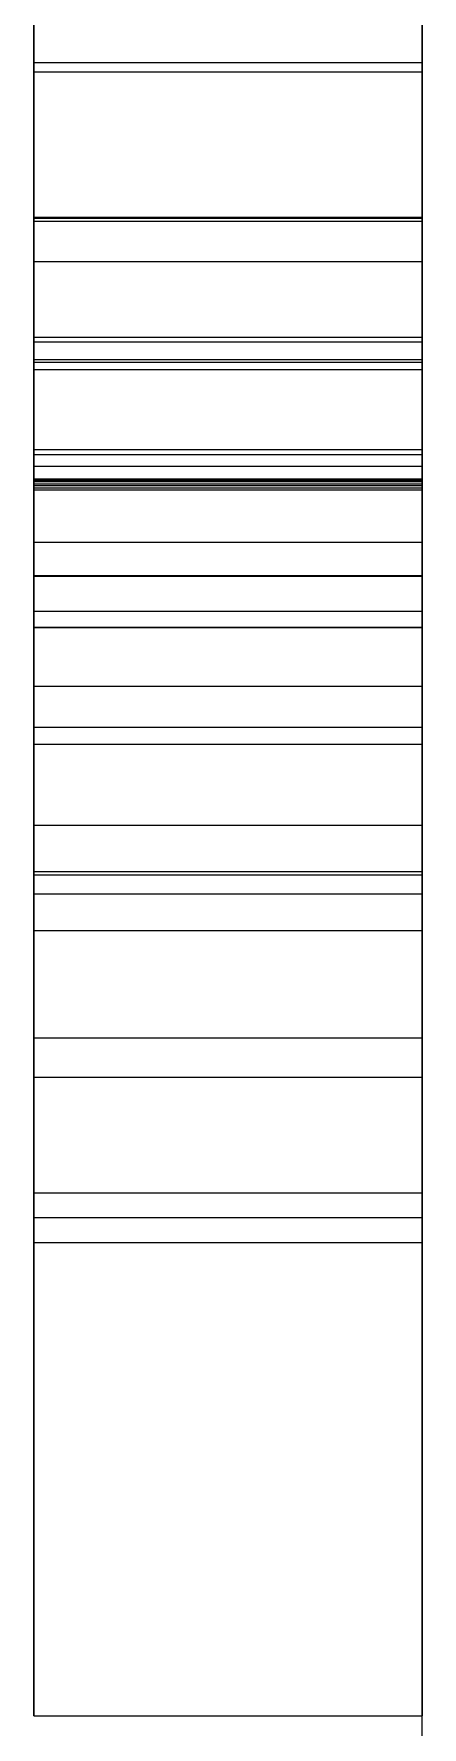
# Paper-space layout 'Sheet2' of a CAD drawing. Header units: inches. Extents: x 0 to 16.3, y 0 to 11.5.
# Drawn here: x 14.2513 to 14.2763, y 5.3266 to 5.4355 of the extents above; entities that cross this region are included whole.
import ezdxf

# ---------------------------------------------------------------- set-up
doc = ezdxf.new("R2010")
doc.units = ezdxf.units.IN
doc.header["$MEASUREMENT"] = 0

psp = doc.layouts.new('Sheet2')

# ---------------------------------------------------------------- linework, layer by layer
at = {"color": 7, "linetype": 'Continuous', "lineweight": 25}
for p, q in [((14.276338, 3.86349), (14.276338, 6.97594)), ((14.251338, 5.36094), (14.251338, 5.489145)), ((14.251338, 5.36094), (14.251338, 5.489145)), ((14.251338, 5.489145), (14.251338, 5.414376)), ((14.251338, 5.36094), (14.251338, 5.489145)), ((14.276338, 5.36094), (14.276338, 5.489145)), ((14.276338, 5.36094), (14.276338, 5.489145)), ((14.276338, 5.489145), (14.276338, 5.414376)), ((14.276338, 5.36094), (14.276338, 5.489145)), ((14.251338, 5.36094), (14.251338, 5.463504)), ((14.251338, 5.463504), (14.251338, 5.36094)), ((14.276338, 5.36094), (14.276338, 5.463504)), ((14.276338, 5.463504), (14.276338, 5.36094)), ((14.251338, 5.452286), (14.251338, 5.36094)), ((14.251338, 5.36094), (14.251338, 5.452286)), ((14.251338, 5.414376), (14.251338, 5.452286)), ((14.251338, 5.452286), (14.251338, 5.408742)), ((14.251338, 5.368377), (14.251338, 5.452286)), ((14.251338, 5.452286), (14.251338, 5.393517)), ((14.251338, 5.452286), (14.251338, 5.327286)), ((14.251338, 5.393517), (14.251338, 5.452286)), ((14.251338, 5.414551), (14.251338, 5.452286)), ((14.251338, 5.452286), (14.251338, 5.408441)), ((14.251338, 5.40769), (14.251338, 5.452286)), ((14.251338, 5.452286), (14.251338, 5.4139)), ((14.251338, 5.452286), (14.251338, 5.36094)), ((14.276338, 5.452286), (14.276338, 5.36094)), ((14.276338, 5.36094), (14.276338, 5.452286)), ((14.276338, 5.414376), (14.276338, 5.452286)), ((14.276338, 5.452286), (14.276338, 5.408742)), ((14.276338, 5.368377), (14.276338, 5.452286)), ((14.276338, 5.452286), (14.276338, 5.393517)), ((14.276338, 5.452286), (14.276338, 5.327286)), ((14.276338, 5.393517), (14.276338, 5.452286)), ((14.276338, 5.414551), (14.276338, 5.452286)), ((14.276338, 5.452286), (14.276338, 5.408441)), ((14.276338, 5.40769), (14.276338, 5.452286)), ((14.276338, 5.452286), (14.276338, 5.4139)), ((14.276338, 5.452286), (14.276338, 5.36094)), ((14.251338, 5.433657), (14.276338, 5.433657)), ((14.251338, 5.433657), (14.251338, 5.42344)), ((14.276338, 5.433657), (14.276338, 5.42344)), ((14.251338, 5.433056), (14.276338, 5.433056)), ((14.251338, 5.433056), (14.276338, 5.433056)), ((14.251338, 5.433056), (14.276338, 5.433056)), ((14.251338, 5.433056), (14.276338, 5.433056)), ((14.251338, 5.433056), (14.276338, 5.433056)), ((14.251338, 5.433056), (14.276338, 5.433056)), ((14.251338, 5.433056), (14.276338, 5.433056)), ((14.251338, 5.433056), (14.276338, 5.433056)), ((14.251338, 5.423691), (14.276338, 5.423691)), ((14.251338, 5.423641), (14.276338, 5.423641)), ((14.251338, 5.42344), (14.276338, 5.42344)), ((14.251338, 5.420836), (14.276338, 5.420836)), ((14.251338, 5.420836), (14.251338, 5.36094)), ((14.251338, 5.420836), (14.276338, 5.420836)), ((14.251338, 5.420836), (14.251338, 5.36094)), ((14.251338, 5.420836), (14.276338, 5.420836)), ((14.251338, 5.420836), (14.251338, 5.36094)), ((14.276338, 5.420836), (14.276338, 5.36094)), ((14.276338, 5.420836), (14.276338, 5.36094)), ((14.276338, 5.420836), (14.276338, 5.36094)), ((14.251338, 5.415978), (14.276338, 5.415978)), ((14.251338, 5.415978), (14.276338, 5.415978)), ((14.251338, 5.415678), (14.276338, 5.415678)), ((14.251338, 5.414551), (14.276338, 5.414551)), ((14.251338, 5.414376), (14.276338, 5.414376)), ((14.251338, 5.4139), (14.276338, 5.4139)), ((14.251338, 5.408742), (14.251338, 5.36094)), ((14.251338, 5.408742), (14.276338, 5.408742)), ((14.251338, 5.408441), (14.276338, 5.408441)), ((14.276338, 5.408742), (14.276338, 5.36094)), ((14.251338, 5.40769), (14.276338, 5.40769)), ((14.251338, 5.406864), (14.276338, 5.406864)), ((14.251338, 5.406864), (14.276338, 5.406864)), ((14.251338, 5.406789), (14.276338, 5.406789)), ((14.251338, 5.406789), (14.276338, 5.406789)), ((14.251338, 5.406739), (14.276338, 5.406739)), ((14.251338, 5.406739), (14.276338, 5.406739)), ((14.251338, 5.406739), (14.276338, 5.406739)), ((14.251338, 5.406739), (14.276338, 5.406739)), ((14.251338, 5.406688), (14.276338, 5.406688)), ((14.251338, 5.406688), (14.276338, 5.406688)), ((14.251338, 5.406538), (14.276338, 5.406538)), ((14.251338, 5.406538), (14.276338, 5.406538)), ((14.251338, 5.406438), (14.276338, 5.406438)), ((14.251338, 5.406438), (14.276338, 5.406438)), ((14.251338, 5.406288), (14.276338, 5.406288)), ((14.251338, 5.406163), (14.276338, 5.406163)), ((14.251338, 5.36094), (14.251338, 5.402782)), ((14.251338, 5.402782), (14.276338, 5.402782)), ((14.251338, 5.402782), (14.251338, 5.36094)), ((14.276338, 5.36094), (14.276338, 5.402782)), ((14.276338, 5.402782), (14.276338, 5.36094)), ((14.251338, 5.400654), (14.276338, 5.400654)), ((14.251338, 5.36094), (14.251338, 5.400654)), ((14.251338, 5.400654), (14.276338, 5.400654)), ((14.251338, 5.36094), (14.251338, 5.400654)), ((14.276338, 5.36094), (14.276338, 5.400654)), ((14.276338, 5.36094), (14.276338, 5.400654)), ((14.251338, 5.400604), (14.276338, 5.400604)), ((14.251338, 5.36094), (14.251338, 5.400604)), ((14.276338, 5.36094), (14.276338, 5.400604)), ((14.251338, 5.39835), (14.276338, 5.39835)), ((14.251338, 5.39835), (14.251338, 5.381598)), ((14.276338, 5.39835), (14.276338, 5.381598)), ((14.251338, 5.397323), (14.251338, 5.36094)), ((14.251338, 5.397323), (14.276338, 5.397323)), ((14.251338, 5.397323), (14.251338, 5.36094)), ((14.251338, 5.397323), (14.276338, 5.397323)), ((14.251338, 5.397298), (14.251338, 5.36094)), ((14.251338, 5.397298), (14.276338, 5.397298)), ((14.276338, 5.397323), (14.276338, 5.36094)), ((14.276338, 5.397323), (14.276338, 5.36094)), ((14.276338, 5.397298), (14.276338, 5.36094)), ((14.251338, 5.393517), (14.276338, 5.393517)), ((14.251338, 5.390888), (14.276338, 5.390888)), ((14.251338, 5.389786), (14.276338, 5.389786)), ((14.251338, 5.389786), (14.251338, 5.377817)), ((14.276338, 5.389786), (14.276338, 5.377817)), ((14.251338, 5.384578), (14.276338, 5.384578)), ((14.251338, 5.381598), (14.276338, 5.381598)), ((14.251338, 5.381398), (14.276338, 5.381398)), ((14.251338, 5.380171), (14.276338, 5.380171)), ((14.251338, 5.380171), (14.276338, 5.380171)), ((14.251338, 5.380171), (14.276338, 5.380171)), ((14.251338, 5.380171), (14.276338, 5.380171)), ((14.251338, 5.380171), (14.276338, 5.380171)), ((14.251338, 5.380171), (14.276338, 5.380171)), ((14.251338, 5.380171), (14.276338, 5.380171)), ((14.251338, 5.377817), (14.276338, 5.377817)), ((14.251338, 5.370906), (14.276338, 5.370906)), ((14.251338, 5.36094), (14.251338, 5.370906)), ((14.251338, 5.370906), (14.276338, 5.370906)), ((14.251338, 5.36094), (14.251338, 5.370906)), ((14.276338, 5.36094), (14.276338, 5.370906)), ((14.276338, 5.36094), (14.276338, 5.370906)), ((14.251338, 5.327286), (14.251338, 5.368377)), ((14.251338, 5.368377), (14.276338, 5.368377)), ((14.276338, 5.327286), (14.276338, 5.368377)), ((14.251338, 5.36094), (14.276338, 5.36094)), ((14.251338, 5.36094), (14.276338, 5.36094)), ((14.251338, 5.36094), (14.276338, 5.36094)), ((14.251338, 5.36094), (14.276338, 5.36094)), ((14.251338, 5.36094), (14.276338, 5.36094)), ((14.251338, 5.36094), (14.276338, 5.36094)), ((14.251338, 5.36094), (14.276338, 5.36094)), ((14.251338, 5.36094), (14.276338, 5.36094)), ((14.251338, 5.36094), (14.276338, 5.36094)), ((14.251338, 5.36094), (14.276338, 5.36094)), ((14.251338, 5.36094), (14.276338, 5.36094)), ((14.251338, 5.36094), (14.276338, 5.36094)), ((14.251338, 5.36094), (14.276338, 5.36094)), ((14.251338, 5.36094), (14.276338, 5.36094)), ((14.251338, 5.36094), (14.276338, 5.36094)), ((14.251338, 5.36094), (14.276338, 5.36094)), ((14.251338, 5.36094), (14.276338, 5.36094)), ((14.251338, 5.36094), (14.276338, 5.36094)), ((14.251338, 5.36094), (14.276338, 5.36094)), ((14.251338, 5.36094), (14.276338, 5.36094)), ((14.251338, 5.36094), (14.276338, 5.36094)), ((14.251338, 5.36094), (14.276338, 5.36094)), ((14.251338, 5.359338), (14.276338, 5.359338)), ((14.251338, 5.359338), (14.276338, 5.359338)), ((14.251338, 5.359338), (14.276338, 5.359338)), ((14.251338, 5.359338), (14.276338, 5.359338)), ((14.251338, 5.359338), (14.276338, 5.359338)), ((14.251338, 5.359338), (14.276338, 5.359338)), ((14.251338, 5.357735), (14.276338, 5.357735)), ((14.251338, 5.327286), (14.276338, 5.327286)), ((14.251338, 5.327286), (14.276338, 5.327286))]:
    psp.add_line(p, q, dxfattribs=at)
for points, knots in [([(14.276338, 5.423641), (14.276338, 5.425177), (14.276338, 5.428223), (14.276338, 5.43271), (14.276338, 5.437083), (14.276338, 5.441298), (14.276338, 5.445412), (14.276338, 5.449379), (14.276338, 5.453212), (14.276338, 5.456916), (14.276338, 5.460467), (14.276338, 5.463835), (14.276338, 5.467045), (14.276338, 5.470056), (14.276338, 5.472893), (14.276338, 5.475542), (14.276338, 5.47804), (14.276338, 5.480322), (14.276338, 5.482387), (14.276338, 5.484208), (14.276338, 5.48573), (14.276338, 5.486993), (14.276338, 5.487935), (14.276338, 5.488648), (14.276338, 5.489047), (14.276338, 5.489112), (14.276338, 5.489145)], [0, 0, 0, 0, 0.0446633, 0.0885118, 0.1309256, 0.172904, 0.2140001, 0.254985, 0.2952913, 0.3357724, 0.3761808, 0.4161784, 0.4563501, 0.4965122, 0.5370406, 0.5781187, 0.6197246, 0.662422, 0.705299, 0.74743, 0.789433, 0.8312674, 0.8728251, 0.9148701, 0.957027, 1, 1, 1, 1]), ([(14.276338, 5.466709), (14.276338, 5.466669), (14.276338, 5.46659), (14.276338, 5.466011), (14.276338, 5.465027), (14.276338, 5.46367), (14.276338, 5.461914), (14.276338, 5.45976), (14.276338, 5.457229), (14.276338, 5.454332), (14.276338, 5.451168), (14.276338, 5.447791), (14.276338, 5.44421), (14.276338, 5.440461), (14.276338, 5.436526), (14.276338, 5.432409), (14.276338, 5.428104), (14.276338, 5.425178), (14.276338, 5.423691)], [0, 0, 0, 0, 0.0647145, 0.127707, 0.1888822, 0.2491583, 0.309661, 0.3702249, 0.4323322, 0.4957819, 0.5593041, 0.6218606, 0.6833215, 0.744523, 0.8060884, 0.8689943, 0.9334191, 1, 1, 1, 1]), ([(14.276338, 5.406438), (14.276338, 5.408134), (14.276338, 5.41146), (14.276338, 5.416342), (14.276338, 5.420982), (14.276338, 5.425386), (14.276338, 5.429556), (14.276338, 5.433497), (14.276338, 5.437201), (14.276338, 5.440603), (14.276338, 5.443721), (14.276338, 5.446436), (14.276338, 5.448742), (14.276338, 5.450625), (14.276338, 5.45208), (14.276338, 5.453144), (14.276338, 5.453782), (14.276338, 5.453853), (14.276338, 5.453889)], [0, 0, 0, 0, 0.0710176, 0.139309, 0.2054736, 0.2695984, 0.3322532, 0.39483, 0.4573755, 0.5205818, 0.583374, 0.6440824, 0.7030395, 0.761664, 0.8198439, 0.8783464, 0.9384123, 1, 1, 1, 1]), ([(14.276338, 5.453889), (14.276338, 5.45387), (14.276338, 5.453833), (14.276338, 5.453522), (14.276338, 5.453014), (14.276338, 5.452356), (14.276338, 5.451435), (14.276338, 5.450331), (14.276338, 5.449062), (14.276338, 5.447552), (14.276338, 5.445915), (14.276338, 5.444109), (14.276338, 5.442148), (14.276338, 5.440078), (14.276338, 5.437808), (14.276338, 5.435449), (14.276338, 5.432915), (14.276338, 5.430269), (14.276338, 5.427525), (14.276338, 5.424703), (14.276338, 5.421842), (14.276338, 5.418906), (14.276338, 5.415935), (14.276338, 5.412892), (14.276338, 5.409809), (14.276338, 5.407733), (14.276338, 5.406688)], [0, 0, 0, 0, 0.0425985, 0.0843643, 0.1261423, 0.1677058, 0.209066, 0.2509729, 0.2931485, 0.3360415, 0.3787612, 0.4208927, 0.4626222, 0.5039144, 0.5451876, 0.5861381, 0.6277219, 0.6695845, 0.7114324, 0.7526905, 0.7939705, 0.8345917, 0.8755766, 0.9166395, 0.9580717, 1, 1, 1, 1]), ([(14.276338, 5.453889), (14.276338, 5.45387), (14.276338, 5.453833), (14.276338, 5.453522), (14.276338, 5.453014), (14.276338, 5.452356), (14.276338, 5.451435), (14.276338, 5.450331), (14.276338, 5.449062), (14.276338, 5.447552), (14.276338, 5.445915), (14.276338, 5.444109), (14.276338, 5.442148), (14.276338, 5.440078), (14.276338, 5.437808), (14.276338, 5.435449), (14.276338, 5.432915), (14.276338, 5.430269), (14.276338, 5.427525), (14.276338, 5.424703), (14.276338, 5.421842), (14.276338, 5.418906), (14.276338, 5.415935), (14.276338, 5.412892), (14.276338, 5.409809), (14.276338, 5.407733), (14.276338, 5.406688)], [0, 0, 0, 0, 0.0425985, 0.0843643, 0.1261423, 0.1677058, 0.209066, 0.2509729, 0.2931485, 0.3360415, 0.3787612, 0.4208927, 0.4626222, 0.5039144, 0.5451876, 0.5861381, 0.6277219, 0.6695845, 0.7114324, 0.7526905, 0.7939705, 0.8345917, 0.8755766, 0.9166395, 0.9580717, 1, 1, 1, 1]), ([(14.276338, 5.406438), (14.276338, 5.408134), (14.276338, 5.41146), (14.276338, 5.416342), (14.276338, 5.420982), (14.276338, 5.425386), (14.276338, 5.429556), (14.276338, 5.433497), (14.276338, 5.437201), (14.276338, 5.440603), (14.276338, 5.443721), (14.276338, 5.446436), (14.276338, 5.448742), (14.276338, 5.450625), (14.276338, 5.45208), (14.276338, 5.453144), (14.276338, 5.453782), (14.276338, 5.453853), (14.276338, 5.453889)], [0, 0, 0, 0, 0.0710176, 0.139309, 0.2054736, 0.2695984, 0.3322532, 0.39483, 0.4573755, 0.5205818, 0.583374, 0.6440824, 0.7030395, 0.761664, 0.8198439, 0.8783464, 0.9384123, 1, 1, 1, 1]), ([(14.276338, 5.406288), (14.276338, 5.407365), (14.276338, 5.409499), (14.276338, 5.412669), (14.276338, 5.415785), (14.276338, 5.418825), (14.276338, 5.421804), (14.276338, 5.424721), (14.276338, 5.427562), (14.276338, 5.430351), (14.276338, 5.433014), (14.276338, 5.435549), (14.276338, 5.437942), (14.276338, 5.44017), (14.276338, 5.442248), (14.276338, 5.44422), (14.276338, 5.445983), (14.276338, 5.447641), (14.276338, 5.449117), (14.276338, 5.45039), (14.276338, 5.451473), (14.276338, 5.452343), (14.276338, 5.45306), (14.276338, 5.453515), (14.276338, 5.453835), (14.276338, 5.453871), (14.276338, 5.453889)], [0, 0, 0, 0, 0.0417801, 0.0827536, 0.1234139, 0.1640083, 0.2039457, 0.244108, 0.2848056, 0.3256523, 0.3666935, 0.407226, 0.4474313, 0.4877213, 0.5280737, 0.5688742, 0.610175, 0.6522588, 0.6946775, 0.7371849, 0.7796715, 0.8223168, 0.8656822, 0.9094948, 0.9543369, 1, 1, 1, 1]), ([(14.276338, 5.453889), (14.276338, 5.453877), (14.276338, 5.453852), (14.276338, 5.453597), (14.276338, 5.453164), (14.276338, 5.452591), (14.276338, 5.451881), (14.276338, 5.450934), (14.276338, 5.44986), (14.276338, 5.448237), (14.276338, 5.445816), (14.276338, 5.442343), (14.276338, 5.43828), (14.276338, 5.435206), (14.276338, 5.433657)], [0, 0, 0, 0, 0.0688948, 0.1358752, 0.2011605, 0.2659186, 0.329296, 0.3918126, 0.45391, 0.5157866, 0.6378042, 0.7578933, 0.877979, 1, 1, 1, 1]), ([(14.276338, 5.444549), (14.276338, 5.443855), (14.276338, 5.442458), (14.276338, 5.44005), (14.276338, 5.437426), (14.276338, 5.434562), (14.276338, 5.431458), (14.276338, 5.428138), (14.276338, 5.424567), (14.276338, 5.422106), (14.276338, 5.420836)], [0, 0, 0, 0, 0.1109121, 0.2234334, 0.3383304, 0.4579084, 0.5823033, 0.7131701, 0.8520657, 1, 1, 1, 1]), ([(14.276338, 5.444549), (14.276338, 5.443855), (14.276338, 5.442458), (14.276338, 5.44005), (14.276338, 5.437426), (14.276338, 5.434562), (14.276338, 5.431458), (14.276338, 5.428138), (14.276338, 5.424567), (14.276338, 5.422106), (14.276338, 5.420836)], [0, 0, 0, 0, 0.1109121, 0.2234334, 0.3383304, 0.4579084, 0.5823033, 0.7131701, 0.8520657, 1, 1, 1, 1]), ([(14.276338, 5.444474), (14.276338, 5.44378), (14.276338, 5.442386), (14.276338, 5.440001), (14.276338, 5.437401), (14.276338, 5.434556), (14.276338, 5.43145), (14.276338, 5.428121), (14.276338, 5.42455), (14.276338, 5.422097), (14.276338, 5.420836)], [0, 0, 0, 0, 0.11119809, 0.22321002, 0.33754559, 0.45652817, 0.58124382, 0.71340516, 0.85265891, 1, 1, 1, 1]), ([(14.276338, 5.406538), (14.276338, 5.40826), (14.276338, 5.411645), (14.276338, 5.416604), (14.276338, 5.421352), (14.276338, 5.425875), (14.276338, 5.430183), (14.276338, 5.434265), (14.276338, 5.438124), (14.276338, 5.440458), (14.276338, 5.441644)], [0, 0, 0, 0, 0.1304891, 0.2564737, 0.3792365, 0.5009777, 0.6223665, 0.7448551, 0.8702585, 1, 1, 1, 1]), ([(14.276338, 5.406538), (14.276338, 5.40826), (14.276338, 5.411645), (14.276338, 5.416604), (14.276338, 5.421352), (14.276338, 5.425875), (14.276338, 5.430183), (14.276338, 5.434265), (14.276338, 5.438124), (14.276338, 5.440458), (14.276338, 5.441644)], [0, 0, 0, 0, 0.1304891, 0.2564737, 0.3792365, 0.5009777, 0.6223665, 0.7448551, 0.8702585, 1, 1, 1, 1]), ([(14.276338, 5.433056), (14.276338, 5.43301), (14.276338, 5.432921), (14.276338, 5.432001), (14.276338, 5.430548), (14.276338, 5.428535), (14.276338, 5.426012), (14.276338, 5.423056), (14.276338, 5.419695), (14.276338, 5.417244), (14.276338, 5.415978)], [0, 0, 0, 0, 0.12419367, 0.24324731, 0.35996914, 0.48039756, 0.60325214, 0.72825762, 0.8597219, 1, 1, 1, 1]), ([(14.276338, 5.400654), (14.276338, 5.401914), (14.276338, 5.404327), (14.276338, 5.407791), (14.276338, 5.410938), (14.276338, 5.41377), (14.276338, 5.416273), (14.276338, 5.418466), (14.276338, 5.420338), (14.276338, 5.422373), (14.276338, 5.424549), (14.276338, 5.426869), (14.276338, 5.428783), (14.276338, 5.430362), (14.276338, 5.431567), (14.276338, 5.432457), (14.276338, 5.432958), (14.276338, 5.433022), (14.276338, 5.433056)], [0, 0, 0, 0, 0.0913413, 0.1748368, 0.2511137, 0.319598, 0.3803321, 0.4333046, 0.4793483, 0.5179338, 0.5847057, 0.6466596, 0.7043821, 0.7609455, 0.8173795, 0.8752286, 0.9351377, 1, 1, 1, 1]), ([(14.276338, 5.433056), (14.276338, 5.433028), (14.276338, 5.432974), (14.276338, 5.432651), (14.276338, 5.432081), (14.276338, 5.431239), (14.276338, 5.430214), (14.276338, 5.42893), (14.276338, 5.427412), (14.276338, 5.425697), (14.276338, 5.423811), (14.276338, 5.421754), (14.276338, 5.419581), (14.276338, 5.417284), (14.276338, 5.414837), (14.276338, 5.412272), (14.276338, 5.409567), (14.276338, 5.407724), (14.276338, 5.406789)], [0, 0, 0, 0, 0.065523, 0.1284208, 0.1899959, 0.250359, 0.309744, 0.3698555, 0.430537, 0.4928761, 0.5552572, 0.6161971, 0.6775775, 0.7386308, 0.8009219, 0.8648815, 0.9314217, 1, 1, 1, 1]), ([(14.276338, 5.406864), (14.276338, 5.407816), (14.276338, 5.409676), (14.276338, 5.412404), (14.276338, 5.414992), (14.276338, 5.417446), (14.276338, 5.41976), (14.276338, 5.421907), (14.276338, 5.423963), (14.276338, 5.425812), (14.276338, 5.42753), (14.276338, 5.428999), (14.276338, 5.430265), (14.276338, 5.431304), (14.276338, 5.432066), (14.276338, 5.432656), (14.276338, 5.432974), (14.276338, 5.433028), (14.276338, 5.433056)], [0, 0, 0, 0, 0.0691632, 0.1350958, 0.1990629, 0.2615484, 0.3220443, 0.3826464, 0.4433848, 0.5051547, 0.5665159, 0.6272543, 0.6870263, 0.7469701, 0.8075389, 0.8697326, 0.9332588, 1, 1, 1, 1]), ([(14.276338, 5.433056), (14.276338, 5.432997), (14.276338, 5.432881), (14.276338, 5.432009), (14.276338, 5.430527), (14.276338, 5.428475), (14.276338, 5.425942), (14.276338, 5.422921), (14.276338, 5.419485), (14.276338, 5.416976), (14.276338, 5.415678)], [0, 0, 0, 0, 0.12302354, 0.24065796, 0.35738999, 0.4771371, 0.60000886, 0.72522495, 0.85776232, 1, 1, 1, 1]), ([(14.276338, 5.400604), (14.276338, 5.401897), (14.276338, 5.404377), (14.276338, 5.407925), (14.276338, 5.411129), (14.276338, 5.413996), (14.276338, 5.416514), (14.276338, 5.418701), (14.276338, 5.420535), (14.276338, 5.422509), (14.276338, 5.424621), (14.276338, 5.426847), (14.276338, 5.428738), (14.276338, 5.430308), (14.276338, 5.431549), (14.276338, 5.432423), (14.276338, 5.432967), (14.276338, 5.433025), (14.276338, 5.433056)], [0, 0, 0, 0, 0.093679, 0.1795184, 0.2569365, 0.3259298, 0.3872129, 0.4401391, 0.4849521, 0.5221882, 0.586422, 0.6470037, 0.704202, 0.760716, 0.817414, 0.8752126, 0.9351944, 1, 1, 1, 1]), ([(14.276338, 5.433056), (14.276338, 5.433027), (14.276338, 5.43297), (14.276338, 5.432665), (14.276338, 5.43204), (14.276338, 5.431245), (14.276338, 5.430182), (14.276338, 5.428937), (14.276338, 5.42738), (14.276338, 5.425673), (14.276338, 5.423776), (14.276338, 5.42171), (14.276338, 5.419553), (14.276338, 5.417226), (14.276338, 5.414793), (14.276338, 5.412215), (14.276338, 5.409521), (14.276338, 5.407675), (14.276338, 5.406739)], [0, 0, 0, 0, 0.0644156, 0.1268029, 0.1874227, 0.2465175, 0.3062853, 0.3657031, 0.4264774, 0.4886218, 0.5508955, 0.6126785, 0.673914, 0.7357342, 0.798735, 0.8632901, 0.9306652, 1, 1, 1, 1]), ([(14.276338, 5.406739), (14.276338, 5.407691), (14.276338, 5.40956), (14.276338, 5.412292), (14.276338, 5.414885), (14.276338, 5.417328), (14.276338, 5.419649), (14.276338, 5.421835), (14.276338, 5.423877), (14.276338, 5.425764), (14.276338, 5.427465), (14.276338, 5.428983), (14.276338, 5.430238), (14.276338, 5.431273), (14.276338, 5.432069), (14.276338, 5.43266), (14.276338, 5.432972), (14.276338, 5.433027), (14.276338, 5.433056)], [0, 0, 0, 0, 0.0702434, 0.1378403, 0.2026975, 0.2654055, 0.3269384, 0.3881253, 0.4491166, 0.5111008, 0.5720859, 0.6321973, 0.691339, 0.7505639, 0.8105458, 0.8713348, 0.9346536, 1, 1, 1, 1]), ([(14.276338, 5.433056), (14.276338, 5.433027), (14.276338, 5.43297), (14.276338, 5.432665), (14.276338, 5.43204), (14.276338, 5.431245), (14.276338, 5.430182), (14.276338, 5.428937), (14.276338, 5.42738), (14.276338, 5.425673), (14.276338, 5.423776), (14.276338, 5.42171), (14.276338, 5.419553), (14.276338, 5.417226), (14.276338, 5.414793), (14.276338, 5.412215), (14.276338, 5.409521), (14.276338, 5.407675), (14.276338, 5.406739)], [0, 0, 0, 0, 0.0644156, 0.1268029, 0.1874227, 0.2465175, 0.3062853, 0.3657031, 0.4264774, 0.4886218, 0.5508955, 0.6126785, 0.673914, 0.7357342, 0.798735, 0.8632901, 0.9306652, 1, 1, 1, 1]), ([(14.276338, 5.406739), (14.276338, 5.407691), (14.276338, 5.40956), (14.276338, 5.412292), (14.276338, 5.414885), (14.276338, 5.417328), (14.276338, 5.419649), (14.276338, 5.421835), (14.276338, 5.423877), (14.276338, 5.425764), (14.276338, 5.427465), (14.276338, 5.428983), (14.276338, 5.430238), (14.276338, 5.431273), (14.276338, 5.432069), (14.276338, 5.43266), (14.276338, 5.432972), (14.276338, 5.433027), (14.276338, 5.433056)], [0, 0, 0, 0, 0.0702434, 0.1378403, 0.2026975, 0.2654055, 0.3269384, 0.3881253, 0.4491166, 0.5111008, 0.5720859, 0.6321973, 0.691339, 0.7505639, 0.8105458, 0.8713348, 0.9346536, 1, 1, 1, 1]), ([(14.276338, 5.433056), (14.276338, 5.433028), (14.276338, 5.432974), (14.276338, 5.432651), (14.276338, 5.432081), (14.276338, 5.431239), (14.276338, 5.430214), (14.276338, 5.42893), (14.276338, 5.427412), (14.276338, 5.425697), (14.276338, 5.423811), (14.276338, 5.421754), (14.276338, 5.419581), (14.276338, 5.417284), (14.276338, 5.414837), (14.276338, 5.412272), (14.276338, 5.409567), (14.276338, 5.407724), (14.276338, 5.406789)], [0, 0, 0, 0, 0.065523, 0.1284208, 0.1899959, 0.250359, 0.309744, 0.3698555, 0.430537, 0.4928761, 0.5552572, 0.6161971, 0.6775775, 0.7386308, 0.8009219, 0.8648815, 0.9314217, 1, 1, 1, 1]), ([(14.276338, 5.406864), (14.276338, 5.407816), (14.276338, 5.409676), (14.276338, 5.412404), (14.276338, 5.414992), (14.276338, 5.417446), (14.276338, 5.41976), (14.276338, 5.421907), (14.276338, 5.423963), (14.276338, 5.425812), (14.276338, 5.42753), (14.276338, 5.428999), (14.276338, 5.430265), (14.276338, 5.431304), (14.276338, 5.432066), (14.276338, 5.432656), (14.276338, 5.432974), (14.276338, 5.433028), (14.276338, 5.433056)], [0, 0, 0, 0, 0.0691632, 0.1350958, 0.1990629, 0.2615484, 0.3220443, 0.3826464, 0.4433848, 0.5051547, 0.5665159, 0.6272543, 0.6870263, 0.7469701, 0.8075389, 0.8697326, 0.9332588, 1, 1, 1, 1]), ([(14.276338, 5.433056), (14.276338, 5.433031), (14.276338, 5.432983), (14.276338, 5.432623), (14.276338, 5.432058), (14.276338, 5.431231), (14.276338, 5.430138), (14.276338, 5.428846), (14.276338, 5.427302), (14.276338, 5.42553), (14.276338, 5.423578), (14.276338, 5.421497), (14.276338, 5.419255), (14.276338, 5.416905), (14.276338, 5.414403), (14.276338, 5.411771), (14.276338, 5.40901), (14.276338, 5.407123), (14.276338, 5.406163)], [0, 0, 0, 0, 0.0701103, 0.1372001, 0.2017272, 0.2643774, 0.3258268, 0.3870073, 0.4475486, 0.5089657, 0.5699168, 0.6297487, 0.6892269, 0.7483018, 0.8089492, 0.8702347, 0.9339054, 1, 1, 1, 1]), ([(14.276338, 5.42344), (14.276338, 5.424293), (14.276338, 5.425932), (14.276338, 5.428008), (14.276338, 5.429726), (14.276338, 5.430994), (14.276338, 5.431949), (14.276338, 5.432581), (14.276338, 5.432997), (14.276338, 5.433036), (14.276338, 5.433056)], [0, 0, 0, 0, 0.1438456, 0.2765074, 0.3990135, 0.5131653, 0.6251012, 0.7426508, 0.8673045, 1, 1, 1, 1]), ([(14.276338, 5.433056), (14.276338, 5.43301), (14.276338, 5.432921), (14.276338, 5.432001), (14.276338, 5.430548), (14.276338, 5.428535), (14.276338, 5.426012), (14.276338, 5.423056), (14.276338, 5.419695), (14.276338, 5.417244), (14.276338, 5.415978)], [0, 0, 0, 0, 0.1241937, 0.2432473, 0.3599691, 0.4803976, 0.6032521, 0.7282576, 0.8597219, 1, 1, 1, 1]), ([(14.276338, 5.400654), (14.276338, 5.401914), (14.276338, 5.404327), (14.276338, 5.407791), (14.276338, 5.410938), (14.276338, 5.41377), (14.276338, 5.416273), (14.276338, 5.418466), (14.276338, 5.420338), (14.276338, 5.422373), (14.276338, 5.424549), (14.276338, 5.426869), (14.276338, 5.428783), (14.276338, 5.430362), (14.276338, 5.431567), (14.276338, 5.432457), (14.276338, 5.432958), (14.276338, 5.433022), (14.276338, 5.433056)], [0, 0, 0, 0, 0.0913413, 0.1748368, 0.2511137, 0.319598, 0.3803321, 0.4333046, 0.4793483, 0.5179338, 0.5847057, 0.6466596, 0.7043821, 0.7609455, 0.8173795, 0.8752286, 0.9351377, 1, 1, 1, 1]), ([(14.276338, 5.423691), (14.276338, 5.422647), (14.276338, 5.420589), (14.276338, 5.417546), (14.276338, 5.414593), (14.276338, 5.411735), (14.276338, 5.408969), (14.276338, 5.406273), (14.276338, 5.403682), (14.276338, 5.401167), (14.276338, 5.398797), (14.276338, 5.396537), (14.276338, 5.394398), (14.276338, 5.392389), (14.276338, 5.390541), (14.276338, 5.388798), (14.276338, 5.387205), (14.276338, 5.385721), (14.276338, 5.384433), (14.276338, 5.383265), (14.276338, 5.382317), (14.276338, 5.381552), (14.276338, 5.380902), (14.276338, 5.380502), (14.276338, 5.380199), (14.276338, 5.38018), (14.276338, 5.380171)], [0, 0, 0, 0, 0.04598585, 0.09063906, 0.13448527, 0.17733136, 0.21926483, 0.260785, 0.30231657, 0.34343573, 0.38418147, 0.42437574, 0.46418112, 0.50401198, 0.54382246, 0.58380246, 0.62441854, 0.66554756, 0.70667494, 0.74782698, 0.78889512, 0.83021936, 0.87170694, 0.91373385, 0.95658783, 1, 1, 1, 1]), ([(14.276338, 5.357735), (14.276338, 5.357795), (14.276338, 5.357911), (14.276338, 5.358772), (14.276338, 5.360217), (14.276338, 5.36226), (14.276338, 5.364869), (14.276338, 5.368069), (14.276338, 5.371849), (14.276338, 5.376167), (14.276338, 5.380935), (14.276338, 5.386055), (14.276338, 5.391551), (14.276338, 5.397343), (14.276338, 5.403457), (14.276338, 5.409899), (14.276338, 5.416664), (14.276338, 5.421284), (14.276338, 5.423641)], [0, 0, 0, 0, 0.0673762, 0.1318366, 0.1944611, 0.255346, 0.3155883, 0.3756275, 0.4361379, 0.4977786, 0.5594704, 0.6202778, 0.6807877, 0.7414916, 0.8032154, 0.8664928, 0.9319104, 1, 1, 1, 1]), ([(14.276338, 5.415978), (14.276338, 5.415587), (14.276338, 5.414696), (14.276338, 5.413174), (14.276338, 5.411335), (14.276338, 5.409167), (14.276338, 5.406673), (14.276338, 5.403851), (14.276338, 5.400696), (14.276338, 5.398484), (14.276338, 5.397323)], [0, 0, 0, 0, 0.0642974, 0.1466191, 0.2448836, 0.3614885, 0.4941271, 0.6453832, 0.8140023, 1, 1, 1, 1]), ([(14.276338, 5.415978), (14.276338, 5.415587), (14.276338, 5.414696), (14.276338, 5.413174), (14.276338, 5.411335), (14.276338, 5.409167), (14.276338, 5.406673), (14.276338, 5.403851), (14.276338, 5.400696), (14.276338, 5.398484), (14.276338, 5.397323)], [0, 0, 0, 0, 0.0642974, 0.1466191, 0.2448836, 0.3614885, 0.4941271, 0.6453832, 0.8140023, 1, 1, 1, 1]), ([(14.276338, 5.415678), (14.276338, 5.41527), (14.276338, 5.41436), (14.276338, 5.412824), (14.276338, 5.411001), (14.276338, 5.408858), (14.276338, 5.406406), (14.276338, 5.403642), (14.276338, 5.400571), (14.276338, 5.398425), (14.276338, 5.397298)], [0, 0, 0, 0, 0.0679203, 0.1514759, 0.2512132, 0.3668541, 0.5001244, 0.6509323, 0.8166469, 1, 1, 1, 1]), ([(14.276338, 5.384578), (14.276338, 5.385335), (14.276338, 5.386964), (14.276338, 5.389672), (14.276338, 5.392794), (14.276338, 5.396332), (14.276338, 5.400291), (14.276338, 5.404667), (14.276338, 5.409467), (14.276338, 5.412806), (14.276338, 5.414551)], [0, 0, 0, 0, 0.0784894, 0.1690844, 0.2738204, 0.391507, 0.5229192, 0.6682042, 0.8266612, 1, 1, 1, 1]), ([(14.276338, 5.4139), (14.276338, 5.411997), (14.276338, 5.408348), (14.276338, 5.403113), (14.276338, 5.398354), (14.276338, 5.394057), (14.276338, 5.39022), (14.276338, 5.386853), (14.276338, 5.383932), (14.276338, 5.382202), (14.276338, 5.381398)], [0, 0, 0, 0, 0.1735089, 0.332669, 0.4775423, 0.6082373, 0.7258639, 0.8306299, 0.9212658, 1, 1, 1, 1]), ([(14.276338, 5.408441), (14.276338, 5.407415), (14.276338, 5.405444), (14.276338, 5.402614), (14.276338, 5.400026), (14.276338, 5.397677), (14.276338, 5.395573), (14.276338, 5.393717), (14.276338, 5.392097), (14.276338, 5.390291), (14.276338, 5.388315), (14.276338, 5.386217), (14.276338, 5.384402), (14.276338, 5.382856), (14.276338, 5.381637), (14.276338, 5.380812), (14.276338, 5.380257), (14.276338, 5.3802), (14.276338, 5.380171)], [0, 0, 0, 0, 0.0792087, 0.1520209, 0.2184604, 0.2792107, 0.3337645, 0.3821467, 0.4244765, 0.4617423, 0.528577, 0.5921589, 0.6554925, 0.7192568, 0.7843724, 0.8523879, 0.9232372, 1, 1, 1, 1]), ([(14.276338, 5.390888), (14.276338, 5.391261), (14.276338, 5.392084), (14.276338, 5.393505), (14.276338, 5.39518), (14.276338, 5.397144), (14.276338, 5.399384), (14.276338, 5.401904), (14.276338, 5.404702), (14.276338, 5.406663), (14.276338, 5.40769)], [0, 0, 0, 0, 0.0701182, 0.1547778, 0.2551445, 0.3712107, 0.5045459, 0.6525527, 0.8181728, 1, 1, 1, 1]), ([(14.276338, 5.380171), (14.276338, 5.380199), (14.276338, 5.380253), (14.276338, 5.380573), (14.276338, 5.381145), (14.276338, 5.381992), (14.276338, 5.38301), (14.276338, 5.384269), (14.276338, 5.385784), (14.276338, 5.387514), (14.276338, 5.389415), (14.276338, 5.391499), (14.276338, 5.3937), (14.276338, 5.396069), (14.276338, 5.398567), (14.276338, 5.401207), (14.276338, 5.403993), (14.276338, 5.405895), (14.276338, 5.406864)], [0, 0, 0, 0, 0.0656255, 0.1286617, 0.1897897, 0.2497074, 0.3091889, 0.3684998, 0.4286435, 0.489937, 0.552121, 0.612878, 0.6740504, 0.7357292, 0.7983046, 0.8629528, 0.9301686, 1, 1, 1, 1]), ([(14.276338, 5.380171), (14.276338, 5.380199), (14.276338, 5.380253), (14.276338, 5.380573), (14.276338, 5.381145), (14.276338, 5.381992), (14.276338, 5.38301), (14.276338, 5.384269), (14.276338, 5.385784), (14.276338, 5.387514), (14.276338, 5.389415), (14.276338, 5.391499), (14.276338, 5.3937), (14.276338, 5.396069), (14.276338, 5.398567), (14.276338, 5.401207), (14.276338, 5.403993), (14.276338, 5.405895), (14.276338, 5.406864)], [0, 0, 0, 0, 0.0656255, 0.1286617, 0.1897897, 0.2497074, 0.3091889, 0.3684998, 0.4286435, 0.489937, 0.552121, 0.612878, 0.6740504, 0.7357292, 0.7983046, 0.8629528, 0.9301686, 1, 1, 1, 1]), ([(14.276338, 5.406789), (14.276338, 5.405845), (14.276338, 5.403985), (14.276338, 5.401257), (14.276338, 5.398654), (14.276338, 5.396197), (14.276338, 5.393853), (14.276338, 5.391632), (14.276338, 5.389573), (14.276338, 5.387629), (14.276338, 5.385893), (14.276338, 5.384351), (14.276338, 5.383061), (14.276338, 5.382018), (14.276338, 5.381169), (14.276338, 5.380606), (14.276338, 5.380246), (14.276338, 5.380196), (14.276338, 5.380171)], [0, 0, 0, 0, 0.068696, 0.1353647, 0.1994609, 0.2622636, 0.3239911, 0.3854611, 0.4471707, 0.5104182, 0.5731709, 0.6342708, 0.6939536, 0.753723, 0.8130836, 0.8736285, 0.9361575, 1, 1, 1, 1]), ([(14.276338, 5.406789), (14.276338, 5.405845), (14.276338, 5.403985), (14.276338, 5.401257), (14.276338, 5.398654), (14.276338, 5.396197), (14.276338, 5.393853), (14.276338, 5.391632), (14.276338, 5.389573), (14.276338, 5.387629), (14.276338, 5.385893), (14.276338, 5.384351), (14.276338, 5.383061), (14.276338, 5.382018), (14.276338, 5.381169), (14.276338, 5.380606), (14.276338, 5.380246), (14.276338, 5.380196), (14.276338, 5.380171)], [0, 0, 0, 0, 0.068696, 0.1353647, 0.1994609, 0.2622636, 0.3239911, 0.3854611, 0.4471707, 0.5104182, 0.5731709, 0.6342708, 0.6939536, 0.753723, 0.8130836, 0.8736285, 0.9361575, 1, 1, 1, 1]), ([(14.276338, 5.406739), (14.276338, 5.405769), (14.276338, 5.403875), (14.276338, 5.40111), (14.276338, 5.398485), (14.276338, 5.396006), (14.276338, 5.393654), (14.276338, 5.391442), (14.276338, 5.389384), (14.276338, 5.387483), (14.276338, 5.385757), (14.276338, 5.384276), (14.276338, 5.382989), (14.276338, 5.381955), (14.276338, 5.381157), (14.276338, 5.38057), (14.276338, 5.380253), (14.276338, 5.380199), (14.276338, 5.380171)], [0, 0, 0, 0, 0.0713582, 0.1394558, 0.204809, 0.2685875, 0.330587, 0.3922135, 0.4536095, 0.5150917, 0.5764016, 0.6360395, 0.6954074, 0.7539806, 0.8132848, 0.8733773, 0.9353738, 1, 1, 1, 1]), ([(14.276338, 5.380171), (14.276338, 5.380196), (14.276338, 5.380244), (14.276338, 5.380606), (14.276338, 5.381177), (14.276338, 5.381982), (14.276338, 5.383037), (14.276338, 5.38433), (14.276338, 5.385832), (14.276338, 5.387591), (14.276338, 5.389498), (14.276338, 5.391567), (14.276338, 5.393778), (14.276338, 5.396119), (14.276338, 5.398585), (14.276338, 5.401187), (14.276338, 5.403915), (14.276338, 5.405786), (14.276338, 5.406739)], [0, 0, 0, 0, 0.064469, 0.1263967, 0.1869392, 0.2460992, 0.3053481, 0.3645717, 0.4249244, 0.4869522, 0.5495505, 0.6111493, 0.6729219, 0.7350103, 0.7980486, 0.8626429, 0.9300413, 1, 1, 1, 1]), ([(14.276338, 5.406739), (14.276338, 5.405769), (14.276338, 5.403875), (14.276338, 5.40111), (14.276338, 5.398485), (14.276338, 5.396006), (14.276338, 5.393654), (14.276338, 5.391442), (14.276338, 5.389384), (14.276338, 5.387483), (14.276338, 5.385757), (14.276338, 5.384276), (14.276338, 5.382989), (14.276338, 5.381955), (14.276338, 5.381157), (14.276338, 5.38057), (14.276338, 5.380253), (14.276338, 5.380199), (14.276338, 5.380171)], [0, 0, 0, 0, 0.0713582, 0.1394558, 0.204809, 0.2685875, 0.330587, 0.3922135, 0.4536095, 0.5150917, 0.5764016, 0.6360395, 0.6954074, 0.7539806, 0.8132848, 0.8733773, 0.9353738, 1, 1, 1, 1]), ([(14.276338, 5.380171), (14.276338, 5.380196), (14.276338, 5.380244), (14.276338, 5.380606), (14.276338, 5.381177), (14.276338, 5.381982), (14.276338, 5.383037), (14.276338, 5.38433), (14.276338, 5.385832), (14.276338, 5.387591), (14.276338, 5.389498), (14.276338, 5.391567), (14.276338, 5.393778), (14.276338, 5.396119), (14.276338, 5.398585), (14.276338, 5.401187), (14.276338, 5.403915), (14.276338, 5.405786), (14.276338, 5.406739)], [0, 0, 0, 0, 0.064469, 0.1263967, 0.1869392, 0.2460992, 0.3053481, 0.3645717, 0.4249244, 0.4869522, 0.5495505, 0.6111493, 0.6729219, 0.7350103, 0.7980486, 0.8626429, 0.9300413, 1, 1, 1, 1]), ([(14.276338, 5.406688), (14.276338, 5.405636), (14.276338, 5.403544), (14.276338, 5.400431), (14.276338, 5.397374), (14.276338, 5.394354), (14.276338, 5.39141), (14.276338, 5.388499), (14.276338, 5.38566), (14.276338, 5.382862), (14.276338, 5.380187), (14.276338, 5.377628), (14.276338, 5.375251), (14.276338, 5.372984), (14.276338, 5.370901), (14.276338, 5.368971), (14.276338, 5.367168), (14.276338, 5.365536), (14.276338, 5.364102), (14.276338, 5.362809), (14.276338, 5.361732), (14.276338, 5.360854), (14.276338, 5.360175), (14.276338, 5.359713), (14.276338, 5.359392), (14.276338, 5.359356), (14.276338, 5.359338)], [0, 0, 0, 0, 0.04216776, 0.08383907, 0.12519233, 0.16633537, 0.20760196, 0.24867014, 0.2905824, 0.33292625, 0.37497843, 0.41674092, 0.45785676, 0.49880899, 0.53951596, 0.58042036, 0.62191003, 0.66350205, 0.70539429, 0.74686373, 0.78824539, 0.82973641, 0.87153238, 0.91382467, 0.95649491, 1, 1, 1, 1]), ([(14.276338, 5.406688), (14.276338, 5.405636), (14.276338, 5.403544), (14.276338, 5.400431), (14.276338, 5.397374), (14.276338, 5.394354), (14.276338, 5.39141), (14.276338, 5.388499), (14.276338, 5.38566), (14.276338, 5.382862), (14.276338, 5.380187), (14.276338, 5.377628), (14.276338, 5.375251), (14.276338, 5.372984), (14.276338, 5.370901), (14.276338, 5.368971), (14.276338, 5.367168), (14.276338, 5.365536), (14.276338, 5.364102), (14.276338, 5.362809), (14.276338, 5.361732), (14.276338, 5.360854), (14.276338, 5.360175), (14.276338, 5.359713), (14.276338, 5.359392), (14.276338, 5.359356), (14.276338, 5.359338)], [0, 0, 0, 0, 0.04216776, 0.08383907, 0.12519233, 0.16633537, 0.20760196, 0.24867014, 0.2905824, 0.33292625, 0.37497843, 0.41674092, 0.45785676, 0.49880899, 0.53951596, 0.58042036, 0.62191003, 0.66350205, 0.70539429, 0.74686373, 0.78824539, 0.82973641, 0.87153238, 0.91382467, 0.95649491, 1, 1, 1, 1]), ([(14.276338, 5.359338), (14.276338, 5.359384), (14.276338, 5.359476), (14.276338, 5.360105), (14.276338, 5.361188), (14.276338, 5.362698), (14.276338, 5.364633), (14.276338, 5.367027), (14.276338, 5.369834), (14.276338, 5.37303), (14.276338, 5.376536), (14.276338, 5.380279), (14.276338, 5.384203), (14.276338, 5.388311), (14.276338, 5.39261), (14.276338, 5.397087), (14.276338, 5.401754), (14.276338, 5.404925), (14.276338, 5.406538)], [0, 0, 0, 0, 0.0643749, 0.126884, 0.1882007, 0.2488941, 0.3095988, 0.3711253, 0.4334655, 0.4981431, 0.5625928, 0.6254745, 0.6871145, 0.748125, 0.8094567, 0.8714311, 0.9346109, 1, 1, 1, 1]), ([(14.276338, 5.359338), (14.276338, 5.359384), (14.276338, 5.359476), (14.276338, 5.360105), (14.276338, 5.361188), (14.276338, 5.362698), (14.276338, 5.364633), (14.276338, 5.367027), (14.276338, 5.369834), (14.276338, 5.37303), (14.276338, 5.376536), (14.276338, 5.380279), (14.276338, 5.384203), (14.276338, 5.388311), (14.276338, 5.39261), (14.276338, 5.397087), (14.276338, 5.401754), (14.276338, 5.404925), (14.276338, 5.406538)], [0, 0, 0, 0, 0.0643749, 0.126884, 0.1882007, 0.2488941, 0.3095988, 0.3711253, 0.4334655, 0.4981431, 0.5625928, 0.6254745, 0.6871145, 0.748125, 0.8094567, 0.8714311, 0.9346109, 1, 1, 1, 1]), ([(14.276338, 5.359338), (14.276338, 5.359371), (14.276338, 5.359436), (14.276338, 5.36012), (14.276338, 5.361169), (14.276338, 5.362652), (14.276338, 5.364574), (14.276338, 5.366885), (14.276338, 5.369666), (14.276338, 5.372796), (14.276338, 5.376239), (14.276338, 5.379947), (14.276338, 5.383868), (14.276338, 5.387988), (14.276338, 5.392305), (14.276338, 5.396833), (14.276338, 5.401572), (14.276338, 5.4048), (14.276338, 5.406438)], [0, 0, 0, 0, 0.0612798, 0.1210923, 0.1796342, 0.2383035, 0.2974371, 0.3575068, 0.4195132, 0.4836, 0.548295, 0.6114869, 0.6743126, 0.7371072, 0.8001595, 0.8647371, 0.9313812, 1, 1, 1, 1]), ([(14.276338, 5.359338), (14.276338, 5.359371), (14.276338, 5.359436), (14.276338, 5.36012), (14.276338, 5.361169), (14.276338, 5.362652), (14.276338, 5.364574), (14.276338, 5.366885), (14.276338, 5.369666), (14.276338, 5.372796), (14.276338, 5.376239), (14.276338, 5.379947), (14.276338, 5.383868), (14.276338, 5.387988), (14.276338, 5.392305), (14.276338, 5.396833), (14.276338, 5.401572), (14.276338, 5.4048), (14.276338, 5.406438)], [0, 0, 0, 0, 0.0612798, 0.1210923, 0.1796342, 0.2383035, 0.2974371, 0.3575068, 0.4195132, 0.4836, 0.548295, 0.6114869, 0.6743126, 0.7371072, 0.8001595, 0.8647371, 0.9313812, 1, 1, 1, 1]), ([(14.276338, 5.359338), (14.276338, 5.359381), (14.276338, 5.359467), (14.276338, 5.360119), (14.276338, 5.361219), (14.276338, 5.362746), (14.276338, 5.364725), (14.276338, 5.367178), (14.276338, 5.37004), (14.276338, 5.373321), (14.276338, 5.376894), (14.276338, 5.380656), (14.276338, 5.384541), (14.276338, 5.388613), (14.276338, 5.392808), (14.276338, 5.397178), (14.276338, 5.401685), (14.276338, 5.404741), (14.276338, 5.406288)], [0, 0, 0, 0, 0.07396107, 0.14445412, 0.21173794, 0.27636948, 0.33945379, 0.40147912, 0.46334824, 0.52556894, 0.58724852, 0.6474995, 0.70627444, 0.76408081, 0.82188994, 0.88034655, 0.93944806, 1, 1, 1, 1]), ([(14.276338, 5.406163), (14.276338, 5.405227), (14.276338, 5.4034), (14.276338, 5.400715), (14.276338, 5.39816), (14.276338, 5.395747), (14.276338, 5.393454), (14.276338, 5.3913), (14.276338, 5.389275), (14.276338, 5.387396), (14.276338, 5.385706), (14.276338, 5.384214), (14.276338, 5.382949), (14.276338, 5.381957), (14.276338, 5.381148), (14.276338, 5.380572), (14.276338, 5.380252), (14.276338, 5.380199), (14.276338, 5.380171)], [0, 0, 0, 0, 0.0669098, 0.1306461, 0.1930495, 0.2536343, 0.3132022, 0.3720573, 0.4322172, 0.4930396, 0.554349, 0.614639, 0.6750442, 0.7360128, 0.7986754, 0.8634098, 0.930109, 1, 1, 1, 1]), ([(14.276338, 5.380171), (14.276338, 5.380219), (14.276338, 5.380314), (14.276338, 5.381057), (14.276338, 5.38228), (14.276338, 5.383723), (14.276338, 5.385149), (14.276338, 5.386467), (14.276338, 5.387942), (14.276338, 5.389629), (14.276338, 5.391507), (14.276338, 5.393619), (14.276338, 5.395894), (14.276338, 5.397518), (14.276338, 5.39835)], [0, 0, 0, 0, 0.1170484, 0.2299697, 0.3407035, 0.4493551, 0.5055565, 0.5653027, 0.628205, 0.694729, 0.7650188, 0.8395802, 0.9177498, 1, 1, 1, 1]), ([(14.276338, 5.380171), (14.276338, 5.380204), (14.276338, 5.380269), (14.276338, 5.380771), (14.276338, 5.381632), (14.276338, 5.382799), (14.276338, 5.384361), (14.276338, 5.386223), (14.276338, 5.388414), (14.276338, 5.390049), (14.276338, 5.390888)], [0, 0, 0, 0, 0.1396089, 0.2693965, 0.3930967, 0.5130477, 0.6308701, 0.7501675, 0.8716524, 1, 1, 1, 1]), ([(14.276338, 5.380171), (14.276338, 5.380199), (14.276338, 5.380252), (14.276338, 5.380708), (14.276338, 5.381462), (14.276338, 5.382505), (14.276338, 5.38387), (14.276338, 5.385536), (14.276338, 5.387492), (14.276338, 5.389017), (14.276338, 5.389786)], [0, 0, 0, 0, 0.1395467, 0.2723748, 0.3987247, 0.5218238, 0.6413409, 0.7597864, 0.8788005, 1, 1, 1, 1]), ([(14.276338, 5.359338), (14.276338, 5.359353), (14.276338, 5.359382), (14.276338, 5.359737), (14.276338, 5.360197), (14.276338, 5.360979), (14.276338, 5.361885), (14.276338, 5.363041), (14.276338, 5.3644), (14.276338, 5.365954), (14.276338, 5.367718), (14.276338, 5.369614), (14.276338, 5.37172), (14.276338, 5.373969), (14.276338, 5.376382), (14.276338, 5.37895), (14.276338, 5.381686), (14.276338, 5.383604), (14.276338, 5.384578)], [0, 0, 0, 0, 0.0757025, 0.1481241, 0.2174373, 0.2837142, 0.347492, 0.4094563, 0.4694236, 0.5283211, 0.5866309, 0.6441636, 0.7013207, 0.7592287, 0.8175474, 0.876646, 0.9373422, 1, 1, 1, 1]), ([(14.276338, 5.381598), (14.276338, 5.380516), (14.276338, 5.378403), (14.276338, 5.375403), (14.276338, 5.372707), (14.276338, 5.370218), (14.276338, 5.368007), (14.276338, 5.366073), (14.276338, 5.364366), (14.276338, 5.362917), (14.276338, 5.361686), (14.276338, 5.360626), (14.276338, 5.359729), (14.276338, 5.359006), (14.276338, 5.358426), (14.276338, 5.358034), (14.276338, 5.357771), (14.276338, 5.357747), (14.276338, 5.357735)], [0, 0, 0, 0, 0.07778294, 0.15181566, 0.22253984, 0.29027753, 0.35464061, 0.41579775, 0.47470901, 0.5304261, 0.58557975, 0.64090616, 0.69790109, 0.75542032, 0.81452126, 0.87446183, 0.93666972, 1, 1, 1, 1]), ([(14.276338, 5.381398), (14.276338, 5.380532), (14.276338, 5.378824), (14.276338, 5.376394), (14.276338, 5.374092), (14.276338, 5.371972), (14.276338, 5.370013), (14.276338, 5.368169), (14.276338, 5.366517), (14.276338, 5.365012), (14.276338, 5.363677), (14.276338, 5.362494), (14.276338, 5.361531), (14.276338, 5.360714), (14.276338, 5.360105), (14.276338, 5.359644), (14.276338, 5.359406), (14.276338, 5.359361), (14.276338, 5.359338)], [0, 0, 0, 0, 0.062332, 0.1230379, 0.1823786, 0.2413008, 0.2990903, 0.3568542, 0.4145848, 0.4730195, 0.5317679, 0.5924152, 0.6544159, 0.7178297, 0.7845615, 0.8533147, 0.9248399, 1, 1, 1, 1]), ([(14.276338, 5.377817), (14.276338, 5.37634), (14.276338, 5.373426), (14.276338, 5.369669), (14.276338, 5.366441), (14.276338, 5.363864), (14.276338, 5.361815), (14.276338, 5.360366), (14.276338, 5.359513), (14.276338, 5.359397), (14.276338, 5.359338)], [0, 0, 0, 0, 0.1247345, 0.2461541, 0.3656123, 0.4851267, 0.6065635, 0.7319162, 0.8627184, 1, 1, 1, 1]), ([(14.276338, 5.370906), (14.276338, 5.369936), (14.276338, 5.368053), (14.276338, 5.365611), (14.276338, 5.363595), (14.276338, 5.361991), (14.276338, 5.360806), (14.276338, 5.359948), (14.276338, 5.359442), (14.276338, 5.359373), (14.276338, 5.359338)], [0, 0, 0, 0, 0.1411496, 0.2739435, 0.3999872, 0.519719, 0.6361762, 0.7543711, 0.8752566, 1, 1, 1, 1]), ([(14.276338, 5.370906), (14.276338, 5.369936), (14.276338, 5.368053), (14.276338, 5.365611), (14.276338, 5.363595), (14.276338, 5.361991), (14.276338, 5.360806), (14.276338, 5.359948), (14.276338, 5.359442), (14.276338, 5.359373), (14.276338, 5.359338)], [0, 0, 0, 0, 0.1411496, 0.2739435, 0.3999872, 0.519719, 0.6361762, 0.7543711, 0.8752566, 1, 1, 1, 1])]:
    psp.add_open_spline(points, degree=3, knots=knots, dxfattribs=at)

doc.saveas('drawing.dxf')
